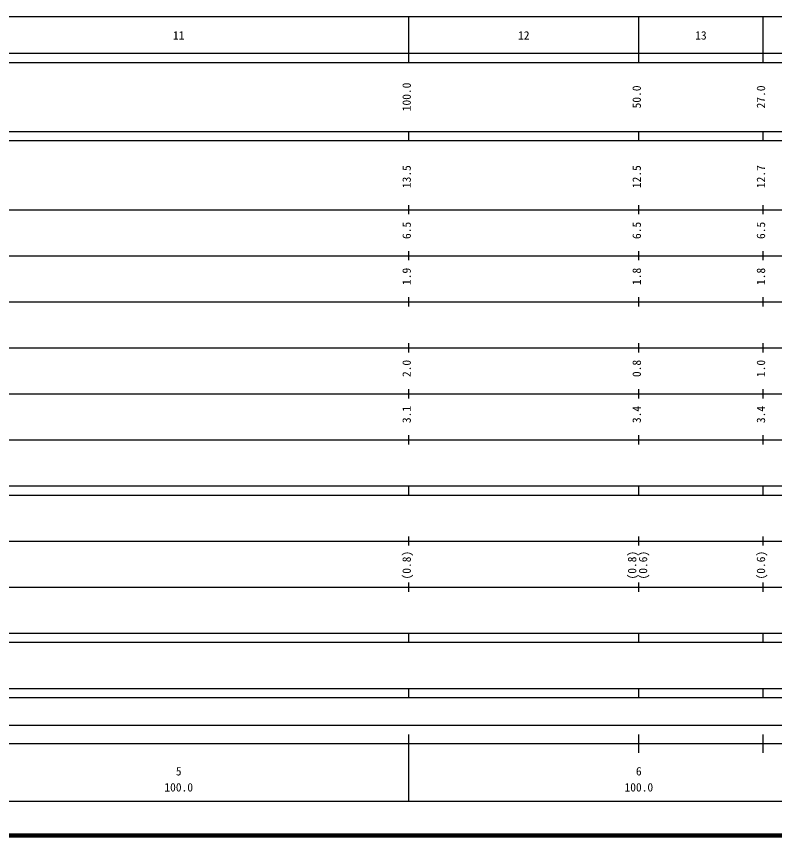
# Model space of a CAD drawing. Units: millimetres on the paper, enlarged 1000 times. Extents: x 40000 to 217859622, y -2444558 to 380000.
# Drawn here: x 282723 to 447516, y 20000 to 198000 of the extents above; entities that cross this region are included whole.
import ezdxf
from ezdxf.enums import TextEntityAlignment as Align

# ---------------------------------------------------------------- set-up
doc = ezdxf.new("R2010")
doc.units = ezdxf.units.MM
doc.header["$LTSCALE"] = 1000
doc.layers.add('M-TTL', color=2, linetype='Continuous', lineweight=140)
doc.layers.add('M-TTL-BAND', color=7, linetype='Continuous', lineweight=25)
doc.styles.add('ＭＳ ゴシック', font='')
doc.styles.get('ＭＳ ゴシック').set_extended_font_data('MS Gothic')

msp = doc.modelspace()

# ---------------------------------------------------------------- linework, layer by layer
at = {"layer": 'M-TTL'}
msp.add_line((40000, 20000), (680000, 20000), dxfattribs=at)
at = {"layer": 'M-TTL-BAND'}
for p, q in [((68000, 198000), (579000, 198000)), ((368000, 188000), (368000, 198000)), ((418000, 188000), (418000, 198000)), ((445000, 188000), (445000, 198000)), ((40000, 190000), (579000, 190000)), ((40000, 188000), (579000, 188000)), ((40000, 173000), (579000, 173000)), ((368000, 171000), (368000, 173000)), ((418000, 171000), (418000, 173000)), ((445000, 171000), (445000, 173000)), ((40000, 171000), (579000, 171000)), ((368000, 155000), (368000, 157000)), ((418000, 155000), (418000, 157000)), ((445000, 155000), (445000, 157000)), ((40000, 156000), (579000, 156000)), ((46000, 146000), (579000, 146000)), ((368000, 145000), (368000, 147000)), ((418000, 145000), (418000, 147000)), ((445000, 145000), (445000, 147000)), ((52000, 136000), (579000, 136000)), ((368000, 135000), (368000, 137000)), ((418000, 135000), (418000, 137000)), ((445000, 135000), (445000, 137000)), ((368000, 125000), (368000, 127000)), ((418000, 125000), (418000, 127000)), ((445000, 125000), (445000, 127000)), ((46000, 126000), (579000, 126000)), ((52000, 116000), (579000, 116000)), ((368000, 115000), (368000, 117000)), ((418000, 115000), (418000, 117000)), ((445000, 115000), (445000, 117000)), ((368000, 105000), (368000, 107000)), ((418000, 105000), (418000, 107000)), ((445000, 105000), (445000, 107000)), ((46000, 106000), (579000, 106000)), ((40000, 96000), (579000, 96000)), ((368000, 94000), (368000, 96000)), ((418000, 94000), (418000, 96000)), ((445000, 94000), (445000, 96000)), ((40000, 94000), (579000, 94000)), ((49000, 84000), (579000, 84000)), ((368000, 83000), (368000, 85000)), ((418000, 83000), (418000, 85000)), ((445000, 83000), (445000, 85000)), ((368000, 73000), (368000, 75000)), ((418000, 73000), (418000, 75000)), ((445000, 73000), (445000, 75000)), ((40000, 74000), (579000, 74000)), ((40000, 64000), (579000, 64000)), ((368000, 62000), (368000, 64000)), ((418000, 62000), (418000, 64000)), ((445000, 62000), (445000, 64000)), ((40000, 62000), (579000, 62000)), ((40000, 52000), (579000, 52000)), ((368000, 50000), (368000, 52000)), ((418000, 50000), (418000, 52000)), ((445000, 50000), (445000, 52000)), ((40000, 50000), (579000, 50000)), ((71000, 44000), (565000, 44000)), ((368000, 27500), (368000, 42000)), ((418000, 38000), (418000, 42000)), ((445000, 38000), (445000, 42000)), ((40000, 40000), (579000, 40000)), ((68000, 27500), (579000, 27500))]:
    msp.add_line(p, q, dxfattribs=at)

# ---------------------------------------------------------------- texts
at = {"layer": 'M-TTL-BAND', "style": 'ＭＳ ゴシック'}
for s, p in [('11', (318000, 192405)), ('12', (393000, 192405)), ('13', (431500, 192405)), ('5', (318000, 32523)), ('6', (418000, 32523)), ('100.0', (318000, 29033)), ('100.0', (418000, 29033))]:
    msp.add_text(s, height=1833, dxfattribs=at).set_placement(p, align=Align.BOTTOM_CENTER)
for s, p in [('100.0', (369000, 180500)), ('50.0', (419000, 180500)), ('27.0', (446000, 180500)), ('13.5', (369000, 163174)), ('12.5', (419000, 163174)), ('12.7', (446000, 163174)), ('6.5', (369000, 151500)), ('6.5', (419000, 151500)), ('6.5', (446000, 151500)), ('1.9', (369000, 141500)), ('1.8', (419000, 141500)), ('1.8', (446000, 141500)), ('2.0', (369000, 121500)), ('0.8', (419000, 121500)), ('1.0', (446000, 121500)), ('3.1', (369000, 111500)), ('3.4', (419000, 111500)), ('3.4', (446000, 111500)), ('(0.8)', (369000, 78764)), ('(0.8)', (418000, 78764)), ('(0.6)', (420370, 78764)), ('(0.6)', (446000, 78764))]:
    msp.add_text(s, height=1833, rotation=90, dxfattribs=at).set_placement(p, align=Align.BOTTOM_CENTER)

doc.saveas('drawing.dxf')
